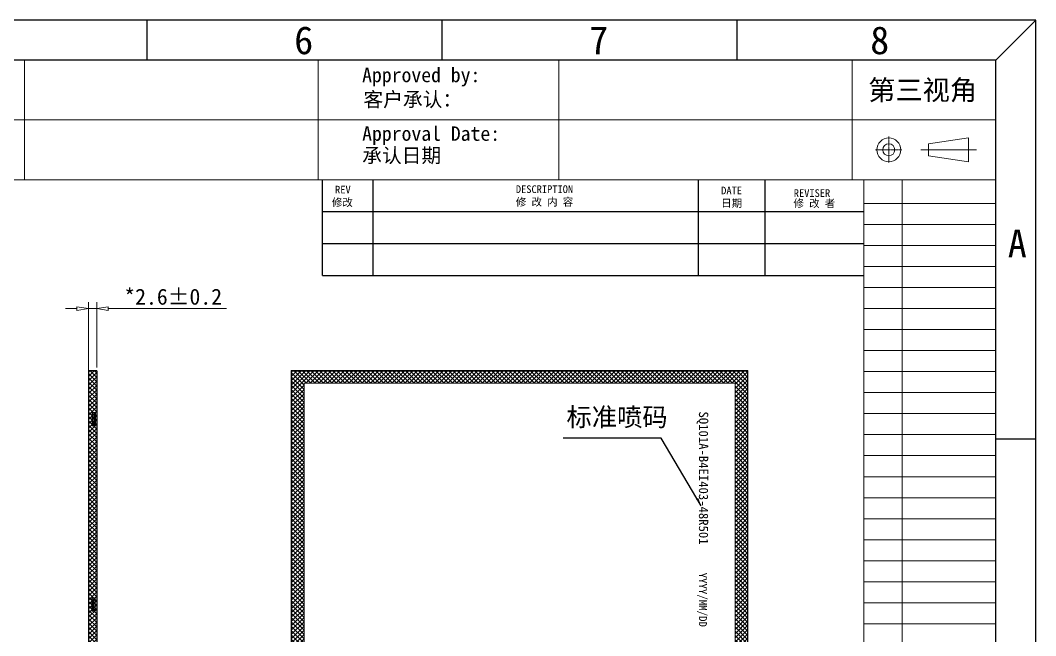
# Model space of a CAD drawing. Header units: millimetres. Extents: x 8997 to 11970, y 808 to 1592.
# Drawn here: x 9420.4 to 9738.3, y 1139.3 to 1332 of the extents above; entities that cross this region are included whole.
import ezdxf

# ---------------------------------------------------------------- set-up
doc = ezdxf.new("R2010")
doc.units = ezdxf.units.MM
doc.linetypes.add('CENTER', pattern=[0.6, 0.375, -0.075, 0.075, -0.075])
for name, color, linetype in [('Bezel l', 22, 'Continuous'), ('Housing', 7, 'Continuous'), ('LCD', 7, 'Continuous')]:
    doc.layers.add(name, color=color, linetype=linetype)
for name, color, linetype, lineweight in [('Ref', 5, 'Continuous', 15), ('Tape', 5, 'Continuous', 15), ('图框', 7, 'Continuous', 15), ('圖框', 7, 'Continuous', 18), ('标注', 3, 'Continuous', 13), ('標注', 3, 'Continuous', 5)]:
    doc.layers.add(name, color=color, linetype=linetype, lineweight=lineweight)
doc.styles.add('romans', font='romans.shx')
doc.styles.get("Standard").update_dxf_attribs({"font": 'simhei.ttf'})
doc.styles.add('STYLE1', font='')
doc.styles.add('宋体', font='')
doc.styles.get('STYLE1').set_extended_font_data('KaiTi_GB2312')
doc.styles.get('宋体').set_extended_font_data('SimSun')
doc.dimstyles.new('ISO-25', dxfattribs={"dimtxt": 2.5, "dimasz": 2.5, "dimexe": 1.25, "dimexo": 0.625, "dimtad": 1, "dimtxsty": 'Standard', "dimcen": 2.5, "dimadec": 0, "dimazin": 0, "dimtfac": 1, "dimtmove": 0, "dimatfit": 3, "dimfxl": 0, "dimarcsym": 0})
doc.dimstyles.new('標準2', dxfattribs={"dimscale": 2, "dimtxt": 2.5, "dimasz": 1.8, "dimexe": 1, "dimexo": 0.5, "dimgap": 0.5, "dimtad": 1, "dimzin": 9, "dimdsep": 46, "dimtxsty": '宋体', "dimblk": 'CLOSEDBLANK', "dimcen": 1.8, "dimclrd": 256, "dimclre": 256, "dimclrt": 3, "dimazin": 2, "dimtfac": 1, "dimtmove": 0, "dimatfit": 3, "dimldrblk": 'CLOSEDBLANK', "dimfxl": 0, "dimlwd": 5, "dimlwe": 5, "dimarcsym": 0})

# ---------------------------------------------------------------- blocks, each defined once
blk = doc.blocks.new('_ClosedBlank')
at = {"color": 0, "linetype": 'ByBlock', "lineweight": -2}
for p, q in [((-1, 0.167), (0, 0)), ((-1, 0.167), (-1, -0.167)), ((0, 0), (-1, -0.167))]:
    blk.add_line(p, q, dxfattribs=at)
blk = doc.blocks.new('*D41')
at = {"layer": 'Defpoints', "color": 0, "lineweight": -2, "ltscale": 8.780934}
for p in [(9444.29, 1241.73), (9444.29, 1222.35), (9441.69, 1220.07)]:
    blk.add_point(p, dxfattribs=at)
at = {"layer": '標注', "linetype": 'Continuous', "lineweight": 5}
for p, q in [((9441.69, 1221.07), (9441.69, 1243.73)), ((9444.29, 1223.35), (9444.29, 1243.73)), ((9438.09, 1241.73), (9434.49, 1241.73)), ((9441.69, 1241.73), (9444.29, 1241.73)), ((9447.89, 1241.73), (9484.97, 1241.73))]:
    blk.add_line(p, q, dxfattribs=at)
at = {"layer": '標注', "lineweight": 5, "ltscale": 8.780934, "xscale": 3.6, "yscale": 3.6, "zscale": 3.6}
blk.add_blockref('_ClosedBlank', (9441.69, 1241.73), dxfattribs=at)
at = {"layer": '標注', "lineweight": 5, "ltscale": 8.780934, "xscale": 3.6, "yscale": 3.6, "zscale": 3.6, "rotation": 180}
blk.add_blockref('_ClosedBlank', (9444.29, 1241.73), dxfattribs=at)
at = {"layer": '標注', "color": 3, "ltscale": 8.780934, "insert": (9468.23, 1245.43), "char_height": 5, "attachment_point": 5, "style": '宋体'}
blk.add_mtext('*2.6%%p0.2', dxfattribs=at)

msp = doc.modelspace()

# ---------------------------------------------------------------- hatches: boundary and pattern name
at = {"layer": 'Tape', "lineweight": 0}
h = msp.add_hatch(dxfattribs=at)
h.set_pattern_fill('ANSI37', color=4, scale=0.3, style=0)
h.set_pattern_definition([(45, (-1011.5183, 9697.194), (-0.67351921, 0.67351921), []), (135, (-1011.5183, 9697.194), (-0.67351921, -0.67351921), [])])
h.paths.add_polyline_path([(9441.716, 1222.348), (9441.716, 993.748), (9444.286, 993.748), (9444.286, 1222.348)])
h = msp.add_hatch(dxfattribs=at)
h.set_pattern_fill('ANSI37', color=4, scale=0.3, style=0)
h.set_pattern_definition([(45, (-1009.8329, 13415.2012), (-0.67351921, 0.67351921), []), (135, (-1009.8329, 13415.2012), (-0.67351921, -0.67351921), [])])
h.paths.add_polyline_path([(9505.193, 1222.348), (9505.193, 993.748), (9648.193, 993.748), (9648.193, 1222.348)])
h.paths.add_polyline_path([(9509.193, 1218.348), (9509.193, 997.748), (9644.193, 997.748), (9644.193, 1218.348)], flags=16)

# ---------------------------------------------------------------- linework, layer by layer
at = {"layer": 'Bezel l'}
for p, q in [((9441.766, 1222.278), (9441.766, 993.778)), ((9441.766, 1222.278), (9442.566, 1222.278)), ((9441.766, 1222.278), (9441.766, 993.778)), ((9442.866, 1222.278), (9442.566, 1222.278)), ((9444.136, 1222.278), (9442.866, 1222.278)), ((9444.286, 1222.128), (9444.286, 993.928))]:
    msp.add_line(p, q, dxfattribs=at)
at = {"layer": 'Bezel l', "color": 151}
for p, q in [((9505.243, 994.298), (9505.243, 1221.798)), ((9505.743, 1222.298), (9647.643, 1222.298)), ((9648.143, 994.298), (9648.143, 1221.798)), ((9443.822, 1209.056), (9442.905, 1209.056)), ((9442.905, 1209.056), (9442.905, 1205.056)), ((9443.822, 1209.056), (9443.822, 1205.056)), ((9443.822, 1205.056), (9442.905, 1205.056)), ((9443.822, 1151.034), (9442.905, 1151.034)), ((9442.905, 1147.034), (9442.905, 1151.034)), ((9443.822, 1147.034), (9443.822, 1151.034)), ((9443.822, 1147.034), (9442.905, 1147.034))]:
    msp.add_line(p, q, dxfattribs=at)
at = {"layer": 'Bezel l'}
msp.add_arc((9444.136, 1222.128), 0.15, 0, 90, dxfattribs=at)
at = {"layer": 'Bezel l', "color": 151}
for centre, start, end in [((9505.743, 1221.798), 90, 180), ((9647.643, 1221.798), 0, 90)]:
    msp.add_arc(centre, 0.5, start, end, dxfattribs=at)
at = {"layer": 'Housing', "color": 7}
for p, q in [((9442.955, 1205.556), (9442.955, 1208.556)), ((9442.955, 1208.556), (9443.205, 1208.556)), ((9443.205, 1205.556), (9443.205, 1208.556)), ((9443.205, 1208.556), (9443.694, 1208.556)), ((9443.694, 1205.556), (9443.694, 1208.556)), ((9442.955, 1205.556), (9443.205, 1205.556)), ((9443.205, 1205.556), (9443.694, 1205.556)), ((9442.955, 1150.534), (9443.205, 1150.534)), ((9442.955, 1150.534), (9442.955, 1147.534)), ((9443.205, 1150.534), (9443.205, 1147.534)), ((9443.205, 1150.534), (9443.694, 1150.534)), ((9443.694, 1150.534), (9443.694, 1147.534)), ((9442.955, 1147.534), (9443.205, 1147.534)), ((9443.205, 1147.534), (9443.694, 1147.534))]:
    msp.add_line(p, q, dxfattribs=at)
at = {"layer": 'LCD'}
for q in [(9441.716, 1220.07), (9441.686, 1001.504)]:
    msp.add_line((9441.686, 1220.07), q, dxfattribs=at)
at = {"layer": 'Ref'}
for points in [[(9505.193, 1222.348), (9648.193, 1222.348), (9648.193, 993.748), (9505.193, 993.748)], [(9509.193, 1218.348), (9644.193, 1218.348), (9644.193, 997.748), (9509.193, 997.748)]]:
    msp.add_lwpolyline(points, close=True, dxfattribs=at)
at = {"layer": 'Tape', "color": 5}
for p, q in [((9441.716, 1222.348), (9441.716, 993.748)), ((9444.286, 1222.348), (9441.716, 1222.348)), ((9444.286, 1222.348), (9444.286, 993.748))]:
    msp.add_line(p, q, dxfattribs=at)
at = {"layer": '圖框', "lineweight": 25}
for p, q in [((9459.959, 1332.033), (9459.959, 1319.553)), ((9552.311, 1332.033), (9552.311, 1319.553)), ((9644.663, 1332.033), (9644.663, 1319.553)), ((9725.783, 1319.553), (9738.263, 1332.033)), ((9725.783, 1319.553), (9009.431, 1319.553)), ((9725.783, 820.353), (9725.783, 1319.553)), ((9514.991, 1252.161), (9514.991, 1282.113)), ((9530.808, 1252.161), (9530.808, 1282.113)), ((9632.736, 1252.161), (9632.736, 1282.113)), ((9653.55, 1252.161), (9653.55, 1282.113)), ((9514.991, 1272.129), (9684.454, 1272.129)), ((9514.991, 1262.145), (9684.454, 1262.145)), ((9514.991, 1252.161), (9684.454, 1252.161)), ((9725.783, 1200.993), (9738.263, 1200.993))]:
    msp.add_line(p, q, dxfattribs=at)
at = {"layer": '圖框'}
for p, q in [((9421.738, 1282.113), (9421.738, 1319.553)), ((9513.623, 1319.553), (9513.623, 1282.113)), ((9588.97, 1282.113), (9588.97, 1319.553)), ((9680.855, 1282.113), (9680.855, 1319.553)), ((9346.391, 1300.833), (9680.855, 1300.833)), ((9680.855, 1300.833), (9725.783, 1300.833)), ((9009.431, 1282.113), (9725.783, 1282.113)), ((9684.454, 1282.113), (9684.454, 952.065)), ((9684.454, 1274.704), (9725.783, 1274.704)), ((9684.454, 1268.119), (9725.783, 1268.119)), ((9684.454, 1261.535), (9725.783, 1261.535)), ((9684.454, 1254.95), (9725.783, 1254.95)), ((9684.454, 1248.366), (9725.783, 1248.366)), ((9684.454, 1241.781), (9725.783, 1241.781)), ((9684.454, 1235.197), (9725.783, 1235.197)), ((9684.454, 1228.612), (9725.783, 1228.612)), ((9684.454, 1222.028), (9725.783, 1222.028)), ((9684.454, 1215.444), (9725.783, 1215.444)), ((9684.454, 1208.859), (9725.783, 1208.859)), ((9684.454, 1202.275), (9725.783, 1202.275)), ((9684.454, 1195.69), (9725.783, 1195.69)), ((9684.454, 1189.106), (9725.783, 1189.106)), ((9684.454, 1182.521), (9725.783, 1182.521)), ((9684.454, 1175.937), (9725.783, 1175.937)), ((9684.454, 1169.352), (9725.783, 1169.352)), ((9684.454, 1162.768), (9725.783, 1162.768)), ((9684.454, 1156.183), (9725.783, 1156.183)), ((9684.454, 1149.599), (9725.783, 1149.599)), ((9684.454, 1143.014), (9718.224, 1143.014)), ((9725.783, 1143.014), (9684.454, 1143.014))]:
    msp.add_line(p, q, dxfattribs=at)
at = {"layer": '圖框', "color": 1, "linetype": 'CENTER', "ltscale": 0.06}
for p, q in [((9692.275, 1287.355), (9692.275, 1295.591)), ((9688.156, 1291.473), (9696.393, 1291.473)), ((9702.259, 1291.473), (9719.731, 1291.473))]:
    msp.add_line(p, q, dxfattribs=at)
at = {"layer": '圖框', "lineweight": 25}
msp.add_lwpolyline([(8996.951, 1332.033), (8996.951, 807.873), (9738.263, 807.873), (9738.263, 1332.033)], close=True, dxfattribs=at)
at = {"layer": '圖框'}
msp.add_lwpolyline([(9704.755, 1289.601), (9704.755, 1293.345), (9717.235, 1295.217), (9717.235, 1287.729)], close=True, dxfattribs=at)
msp.add_lwpolyline([(9696.491, 1282.113), (9696.491, 952.065)], dxfattribs=at)
for radius in [3.744, 1.872]:
    msp.add_circle((9692.275, 1291.473), radius, dxfattribs=at)

# ---------------------------------------------------------------- texts
at = {"color": 7, "char_height": 4.5335, "attachment_point": 1}
for s, insert, width in [('{\\fSimSun|b0|i0|c134|p54;Approved by:}', (9527.392, 1317.184), 48.05959), ('{\\fSimSun|b0|i0|c134|p54;客户承认：}', (9527.79, 1309.527), 33.23993), ('{\\fSimSun|b0|i0|c134|p54;Approval Date:}', (9527.403, 1298.831), 48.13912), ('{\\fSimSun|b0|i0|c134|p54;承认日期}', (9527.403, 1291.983), 33.23993)]:
    msp.add_mtext(s, dxfattribs=dict(at, insert=insert, width=width))
at = {"layer": '图框', "color": 0, "linetype": 'ByBlock', "lineweight": 25, "insert": (9635.752, 1209.523), "char_height": 2.5, "width": 39627.25956, "attachment_point": 1, "rotation": 270, "style": '宋体'}
msp.add_mtext('{\\H1.167x;SQ101A-B4EI403-48R501 }    YYYY/MM/DD', dxfattribs=at)
at = {"layer": '圖框', "lineweight": 25, "char_height": 8.736, "width": 87.64391, "attachment_point": 1, "style": 'STYLE1'}
for s, insert in [('6', (9506.135, 1330.161)), ('7', (9598.487, 1330.161)), ('8', (9686.471, 1330.161)), ('A', (9729.527, 1266.513))]:
    msp.add_mtext(s, dxfattribs=dict(at, insert=insert))
at = {"layer": '圖框', "attachment_point": 1, "style": 'STYLE1'}
for s, insert, char_height in [('第三视角', (9685.847, 1313.313), 6.24), ('REV', (9518.922, 1280.204), 2.3962), ('DESCRIPTION', (9575.521, 1280.344), 2.39616), ('DATE', (9639.8, 1279.934), 2.3962), ('REVISER', (9662.529, 1279.118), 2.3962), ('修改', (9517.924, 1276.211), 2.3962), ('修 改 内 容', (9575.521, 1276.35), 2.3962), ('{\\fSimSun|b0|i0|c134|p2;日期}', (9639.8, 1275.94), 2.39616), ('修 改 者', (9662.435, 1275.899), 2.3962)]:
    msp.add_mtext(s, dxfattribs=dict(at, insert=insert, char_height=char_height))
at = {"layer": '標注', "linetype": 'ByBlock', "insert": (9591.378, 1210.685), "char_height": 5.8, "width": 101.09801, "attachment_point": 1, "style": 'romans'}
msp.add_mtext('{\\fSimSun|b0|i0|c134|p2;标准喷码}', dxfattribs=at)

# ---------------------------------------------------------------- dimensions: what is measured, and where the dimension line sits
at = {"layer": '標注'}
dim = msp.add_linear_dim(base=(9444.286, 1241.735), p1=(9441.686, 1220.07), p2=(9444.286, 1222.348), dimstyle='標準2', override={"dimpost": '*<>', "dimtol": 1, "dimtp": 0.2, "dimtm": 0.2}, dxfattribs=at)
dim.commit()
dim.dimension.update_dxf_attribs({"geometry": '*D41', "text_midpoint": (9468.226, 1245.43)})

# ---------------------------------------------------------------- leaders
at = {"layer": '标注'}
msp.add_leader([(9633.563, 1180.026), (9621.009, 1201.133), (9590.333, 1201.133)], dimstyle='ISO-25', override={"dimgap": 0.625, "dimtad": 0, "dimfxl": 1.5, "dimarcsym": 1}, dxfattribs=at)

doc.saveas('drawing.dxf')
